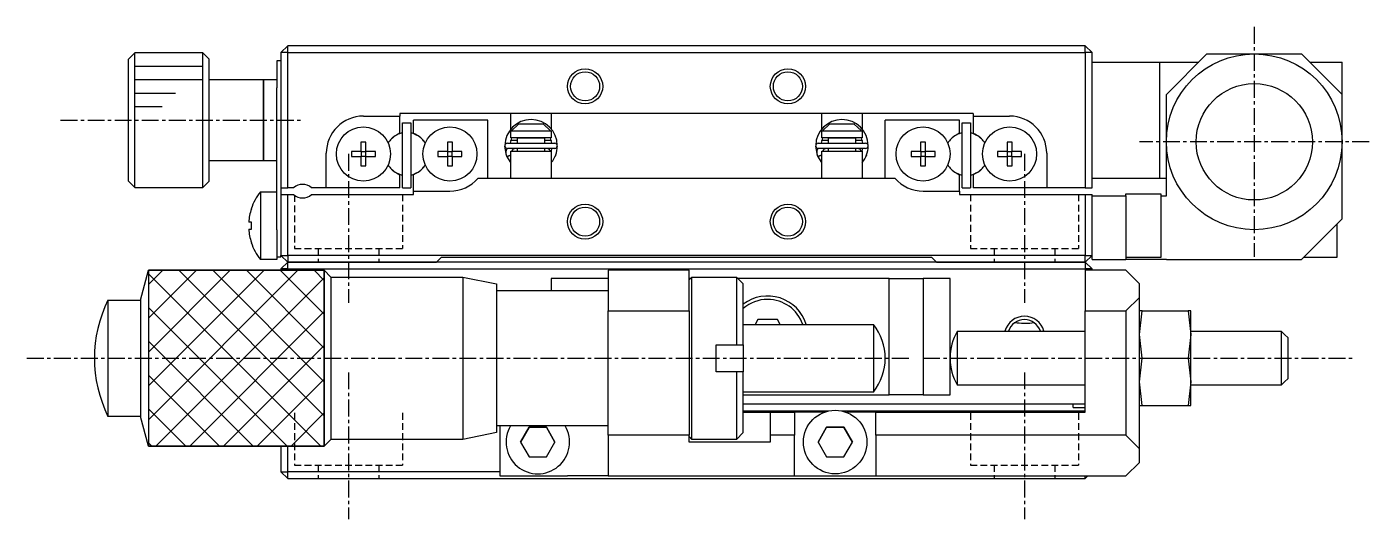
# Model space of a CAD drawing. Extents: x 10 to 383, y 10 to 321.
# Drawn here: x 212.9 to 312.2, y 47.9 to 84.3 of the extents above; entities that cross this region are included whole.
import ezdxf

# ---------------------------------------------------------------- set-up
doc = ezdxf.new("R2010")
doc.units = 0
doc.linetypes.add('CENTER', pattern=[2, 1.25, -0.25, 0.25, -0.25])
doc.linetypes.add('DASHED', pattern=[0.75, 0.5, -0.25])
doc.layers.get('0').update_dxf_attribs({"linetype": 'CONTINUOUS'})
doc.layers.add('CENTER', color=1, linetype='CENTER')

msp = doc.modelspace()

# ---------------------------------------------------------------- linework, layer by layer
at = {"color": 7, "linetype": 'CONTINUOUS'}
for p, q in [((231.724, 82.398), (232.224, 82.898)), ((232.224, 82.398), (232.224, 82.898)), ((291.224, 82.898), (232.224, 82.898)), ((291.224, 82.398), (291.224, 82.898)), ((291.724, 82.398), (291.224, 82.898)), ((220.924, 82.382), (220.424, 81.88)), ((220.424, 81.88), (220.424, 72.916)), ((221.424, 82.382), (220.924, 82.382)), ((220.924, 72.414), (220.924, 82.382)), ((221.424, 82.398), (221.424, 82.382)), ((221.424, 82.398), (225.924, 82.398)), ((225.924, 82.398), (225.924, 72.398)), ((225.924, 82.398), (226.424, 81.898)), ((226.424, 72.898), (226.424, 81.898)), ((231.724, 81.798), (231.424, 81.798)), ((231.424, 81.798), (231.424, 79.798)), ((232.224, 82.398), (231.724, 82.398)), ((231.724, 82.398), (231.724, 72.398)), ((232.224, 82.398), (291.224, 82.398)), ((232.224, 72.398), (232.224, 82.398)), ((291.224, 82.398), (291.224, 72.398)), ((291.724, 82.398), (291.224, 82.398)), ((291.724, 72.398), (291.724, 82.398)), ((291.724, 81.698), (296.724, 81.698)), ((296.724, 81.698), (296.724, 73.098)), ((296.724, 81.698), (299.624, 81.698)), ((297.224, 79.298), (300.224, 82.298)), ((300.224, 82.298), (303.724, 82.298)), ((303.724, 82.298), (307.224, 82.298)), ((307.224, 82.298), (310.224, 79.298)), ((307.824, 81.698), (310.224, 81.698)), ((310.224, 79.298), (310.224, 81.698)), ((226.424, 80.398), (230.424, 80.398)), ((230.424, 80.398), (230.424, 74.398)), ((230.424, 74.398), (230.424, 80.398)), ((230.424, 80.398), (231.424, 80.398)), ((231.424, 69.298), (231.424, 79.798)), ((297.224, 75.798), (297.224, 79.298)), ((310.224, 75.798), (310.224, 79.298)), ((237.824, 77.698), (240.524, 77.698)), ((240.524, 77.898), (240.524, 77.698)), ((282.924, 77.898), (240.524, 77.898)), ((240.524, 76.449), (240.524, 77.698)), ((248.724, 76.734), (248.724, 77.898)), ((251.724, 77.898), (251.724, 76.734)), ((271.724, 76.734), (271.724, 77.898)), ((274.724, 77.898), (274.724, 76.734)), ((282.924, 77.898), (282.924, 77.698)), ((282.924, 77.698), (285.624, 77.698)), ((282.924, 77.698), (282.924, 76.449)), ((240.724, 77.198), (241.324, 77.198)), ((240.724, 72.398), (240.724, 77.198)), ((241.324, 77.198), (241.324, 72.398)), ((247.024, 77.398), (241.524, 77.398)), ((241.524, 76.449), (241.524, 77.398)), ((247.024, 73.098), (247.024, 77.398)), ((248.724, 76.734), (248.724, 76.734)), ((248.724, 76.598), (248.775, 76.598)), ((248.724, 76.098), (248.724, 76.598)), ((249.304, 77.098), (248.775, 76.598)), ((248.775, 76.598), (251.666, 76.598)), ((251.137, 77.098), (249.304, 77.098)), ((251.666, 76.598), (251.137, 77.098)), ((251.145, 77.098), (251.137, 77.098)), ((251.666, 76.598), (251.724, 76.598)), ((251.724, 76.598), (251.724, 76.098)), ((271.724, 76.734), (271.724, 76.734)), ((271.724, 76.598), (271.775, 76.598)), ((271.724, 76.098), (271.724, 76.598)), ((272.304, 77.098), (271.775, 76.598)), ((271.775, 76.598), (274.666, 76.598)), ((274.137, 77.098), (272.304, 77.098)), ((274.666, 76.598), (274.137, 77.098)), ((274.145, 77.098), (274.137, 77.098)), ((274.666, 76.598), (274.724, 76.598)), ((274.724, 76.598), (274.724, 76.098)), ((281.924, 77.398), (276.424, 77.398)), ((276.424, 73.098), (276.424, 77.398)), ((281.924, 76.449), (281.924, 77.398)), ((282.124, 77.198), (282.724, 77.198)), ((282.124, 72.398), (282.124, 77.198)), ((282.724, 77.198), (282.724, 72.398)), ((238.004, 75.784), (237.644, 75.784)), ((237.644, 75.784), (237.644, 75.078)), ((238.004, 75.078), (238.004, 75.784)), ((240.524, 76.449), (240.264, 76.299)), ((241.524, 76.449), (241.785, 76.299)), ((244.404, 75.784), (244.044, 75.784)), ((244.044, 75.784), (244.044, 75.078)), ((244.404, 75.078), (244.404, 75.784)), ((248.417, 74.783), (248.281, 75.47)), ((248.474, 75.693), (251.974, 75.693)), ((248.789, 76.098), (248.681, 75.693)), ((251.724, 76.098), (248.724, 76.098)), ((248.724, 75.909), (248.724, 75.91)), ((248.724, 75.908), (248.724, 75.909)), ((248.724, 75.909), (248.724, 75.909)), ((248.724, 75.909), (248.724, 75.909)), ((248.724, 75.898), (248.724, 75.908)), ((249.224, 75.898), (248.724, 75.898)), ((249.224, 76.098), (248.725, 76.098)), ((249.224, 76.098), (251.224, 76.098)), ((251.224, 76.098), (249.224, 76.098)), ((249.224, 75.693), (249.224, 76.098)), ((251.724, 76.098), (251.224, 76.098)), ((251.224, 76.098), (251.224, 75.693)), ((251.724, 75.898), (251.224, 75.898)), ((251.768, 75.693), (251.66, 76.098)), ((251.724, 75.91), (251.724, 75.91)), ((251.724, 75.909), (251.724, 75.909)), ((251.724, 75.909), (251.724, 75.909)), ((251.724, 75.909), (251.724, 75.909)), ((251.724, 75.909), (251.724, 75.909)), ((251.724, 75.909), (251.724, 75.909)), ((251.724, 75.909), (251.724, 75.908)), ((251.724, 75.908), (251.724, 75.908)), ((251.724, 75.908), (251.724, 75.898)), ((271.417, 74.783), (271.281, 75.47)), ((271.474, 75.693), (274.974, 75.693)), ((271.789, 76.098), (271.681, 75.693)), ((274.724, 76.098), (271.724, 76.098)), ((271.724, 75.909), (271.724, 75.91)), ((271.724, 75.908), (271.724, 75.909)), ((271.724, 75.909), (271.724, 75.909)), ((271.724, 75.909), (271.724, 75.909)), ((271.724, 75.898), (271.724, 75.908)), ((272.224, 75.898), (271.724, 75.898)), ((272.224, 76.098), (271.725, 76.098)), ((274.224, 76.098), (272.224, 76.098)), ((272.224, 76.098), (274.224, 76.098)), ((272.224, 75.693), (272.224, 76.098)), ((274.724, 76.098), (274.224, 76.098)), ((274.224, 76.098), (274.224, 75.693)), ((274.724, 75.898), (274.224, 75.898)), ((274.768, 75.693), (274.66, 76.098)), ((274.724, 75.91), (274.724, 75.91)), ((274.724, 75.909), (274.724, 75.909)), ((274.724, 75.909), (274.724, 75.909)), ((274.724, 75.909), (274.724, 75.909)), ((274.724, 75.909), (274.724, 75.909)), ((274.724, 75.909), (274.724, 75.909)), ((274.724, 75.909), (274.724, 75.908)), ((274.724, 75.908), (274.724, 75.908)), ((274.724, 75.908), (274.724, 75.898)), ((279.404, 75.784), (279.044, 75.784)), ((279.044, 75.784), (279.044, 75.078)), ((279.404, 75.078), (279.404, 75.784)), ((281.924, 76.449), (281.664, 76.299)), ((282.924, 76.449), (283.185, 76.299)), ((285.804, 75.784), (285.444, 75.784)), ((285.444, 75.784), (285.444, 75.078)), ((285.804, 75.078), (285.804, 75.784)), ((297.224, 71.798), (297.224, 75.798)), ((310.224, 70.098), (310.224, 75.798)), ((235.074, 72.398), (235.074, 74.948)), ((236.938, 75.078), (236.938, 74.718)), ((237.644, 75.078), (236.938, 75.078)), ((236.938, 74.718), (237.644, 74.718)), ((237.655, 75.068), (237.644, 75.078)), ((237.655, 74.728), (237.644, 74.718)), ((237.644, 74.718), (237.644, 74.012)), ((237.994, 75.068), (237.655, 75.068)), ((237.655, 75.068), (237.655, 74.728)), ((237.655, 74.728), (237.994, 74.728)), ((237.994, 75.068), (238.004, 75.078)), ((237.994, 74.728), (237.994, 75.068)), ((237.994, 74.728), (238.004, 74.718)), ((238.711, 75.078), (238.004, 75.078)), ((238.004, 74.718), (238.711, 74.718)), ((238.004, 74.012), (238.004, 74.718)), ((238.711, 74.718), (238.711, 75.078)), ((243.338, 75.078), (243.338, 74.718)), ((244.044, 75.078), (243.338, 75.078)), ((243.338, 74.718), (244.044, 74.718)), ((244.055, 75.068), (244.044, 75.078)), ((244.055, 74.728), (244.044, 74.718)), ((244.044, 74.718), (244.044, 74.012)), ((244.055, 75.068), (244.055, 74.728)), ((244.394, 75.068), (244.055, 75.068)), ((244.055, 74.728), (244.394, 74.728)), ((244.394, 75.068), (244.404, 75.078)), ((244.394, 74.728), (244.394, 75.068)), ((244.394, 74.728), (244.404, 74.718)), ((245.111, 75.078), (244.404, 75.078)), ((244.404, 74.718), (245.111, 74.718)), ((244.404, 74.012), (244.404, 74.718)), ((245.111, 74.718), (245.111, 75.078)), ((248.381, 74.998), (248.382, 75.032)), ((248.382, 74.964), (248.381, 74.998)), ((248.382, 75.032), (248.384, 75.067)), ((248.385, 74.93), (248.382, 74.964)), ((248.384, 75.067), (248.388, 75.101)), ((248.389, 74.896), (248.385, 74.93)), ((248.388, 75.101), (248.394, 75.134)), ((248.395, 74.862), (248.389, 74.896)), ((248.394, 75.134), (248.401, 75.168)), ((248.403, 74.829), (248.395, 74.862)), ((248.401, 75.168), (248.41, 75.201)), ((248.413, 74.796), (248.403, 74.829)), ((248.41, 75.201), (248.421, 75.233)), ((248.424, 74.764), (248.413, 74.796)), ((248.421, 75.233), (248.433, 75.265)), ((248.436, 74.733), (248.424, 74.764)), ((248.433, 75.265), (248.447, 75.297)), ((248.436, 74.735), (248.436, 74.733)), ((248.436, 74.733), (248.438, 74.731)), ((248.724, 74.262), (248.437, 74.734)), ((248.438, 74.731), (248.441, 74.73)), ((248.441, 74.73), (248.445, 74.73)), ((248.441, 74.725), (248.442, 74.724)), ((248.442, 74.724), (248.725, 74.823)), ((248.445, 74.73), (248.45, 74.73)), ((248.447, 75.297), (248.451, 75.304)), ((248.45, 74.73), (248.456, 74.73)), ((248.456, 74.73), (248.463, 74.731)), ((248.463, 74.731), (248.471, 74.733)), ((248.471, 74.733), (248.48, 74.735)), ((251.974, 75.303), (248.474, 75.303)), ((248.48, 74.735), (248.49, 74.737)), ((248.49, 74.737), (248.5, 74.74)), ((248.5, 74.74), (248.512, 74.744)), ((248.512, 74.744), (248.524, 74.747)), ((248.524, 74.747), (248.536, 74.752)), ((248.536, 74.752), (248.549, 74.756)), ((248.549, 74.756), (248.563, 74.761)), ((248.563, 74.761), (248.576, 74.766)), ((248.576, 74.766), (248.59, 74.772)), ((248.59, 74.772), (248.605, 74.777)), ((248.605, 74.777), (248.619, 74.783)), ((248.619, 74.783), (248.633, 74.789)), ((248.633, 74.789), (248.647, 74.796)), ((248.647, 74.796), (248.661, 74.802)), ((248.661, 74.802), (248.675, 74.808)), ((248.675, 74.808), (248.688, 74.815)), ((248.688, 74.815), (248.701, 74.821)), ((248.701, 74.821), (248.713, 74.827)), ((248.713, 74.827), (248.724, 74.833)), ((248.724, 75.098), (251.724, 75.098)), ((248.724, 73.098), (248.724, 75.098)), ((248.788, 75.101), (248.787, 75.098)), ((248.793, 75.116), (248.788, 75.101)), ((248.799, 75.129), (248.793, 75.116)), ((248.806, 75.143), (248.799, 75.129)), ((248.814, 75.156), (248.806, 75.143)), ((248.822, 75.168), (248.814, 75.156)), ((248.83, 75.181), (248.822, 75.168)), ((248.84, 75.192), (248.83, 75.181)), ((248.85, 75.204), (248.84, 75.192)), ((248.86, 75.215), (248.85, 75.204)), ((248.871, 75.225), (248.86, 75.215)), ((248.882, 75.235), (248.871, 75.225)), ((248.894, 75.244), (248.882, 75.235)), ((248.907, 75.252), (248.894, 75.244)), ((248.919, 75.26), (248.907, 75.252)), ((248.932, 75.267), (248.919, 75.26)), ((248.946, 75.274), (248.932, 75.267)), ((248.96, 75.28), (248.946, 75.274)), ((248.974, 75.285), (248.96, 75.28)), ((248.988, 75.29), (248.974, 75.285)), ((249.002, 75.294), (248.988, 75.29)), ((249.017, 75.297), (249.002, 75.294)), ((249.032, 75.3), (249.017, 75.297)), ((249.047, 75.301), (249.032, 75.3)), ((249.062, 75.303), (249.047, 75.301)), ((249.076, 75.303), (249.062, 75.303)), ((249.224, 75.098), (249.224, 75.303)), ((251.224, 75.303), (251.224, 75.098)), ((251.38, 75.303), (251.373, 75.303)), ((251.395, 75.302), (251.38, 75.303)), ((251.41, 75.301), (251.395, 75.302)), ((251.425, 75.299), (251.41, 75.301)), ((251.439, 75.296), (251.425, 75.299)), ((251.454, 75.292), (251.439, 75.296)), ((251.468, 75.288), (251.454, 75.292)), ((251.482, 75.283), (251.468, 75.288)), ((251.496, 75.277), (251.482, 75.283)), ((251.51, 75.271), (251.496, 75.277)), ((251.523, 75.264), (251.51, 75.271)), ((251.536, 75.256), (251.523, 75.264)), ((251.549, 75.248), (251.536, 75.256)), ((251.561, 75.239), (251.549, 75.248)), ((251.573, 75.23), (251.561, 75.239)), ((251.584, 75.219), (251.573, 75.23)), ((251.595, 75.209), (251.584, 75.219)), ((251.605, 75.198), (251.595, 75.209)), ((251.614, 75.186), (251.605, 75.198)), ((251.623, 75.174), (251.614, 75.186)), ((251.632, 75.162), (251.623, 75.174)), ((251.64, 75.149), (251.632, 75.162)), ((251.647, 75.135), (251.64, 75.149)), ((251.653, 75.122), (251.647, 75.135)), ((251.659, 75.108), (251.653, 75.122)), ((251.662, 75.098), (251.659, 75.108)), ((251.724, 75.098), (251.724, 73.098)), ((251.725, 75.086), (251.728, 75.098)), ((251.728, 75.098), (251.768, 75.303)), ((252.012, 74.734), (252.004, 74.716)), ((252.013, 74.735), (252.012, 74.735)), ((252.028, 74.771), (252.013, 74.733)), ((252.013, 74.737), (252.013, 74.735)), ((252.013, 74.733), (252.013, 74.735)), ((252.013, 74.733), (252.013, 74.733)), ((252.029, 74.774), (252.028, 74.771)), ((252.031, 74.78), (252.029, 74.776)), ((252.029, 74.776), (252.029, 74.774)), ((252.032, 74.783), (252.031, 74.781)), ((252.031, 74.781), (252.031, 74.78)), ((252.033, 74.785), (252.032, 74.784)), ((252.032, 74.784), (252.032, 74.783)), ((252.034, 74.788), (252.033, 74.788)), ((252.033, 74.788), (252.033, 74.786)), ((252.033, 74.786), (252.033, 74.785)), ((252.035, 74.791), (252.034, 74.79)), ((252.034, 74.79), (252.034, 74.788)), ((252.035, 74.792), (252.035, 74.791)), ((271.381, 74.998), (271.382, 75.032)), ((271.382, 74.964), (271.381, 74.998)), ((271.382, 75.032), (271.384, 75.067)), ((271.385, 74.93), (271.382, 74.964)), ((271.384, 75.067), (271.388, 75.101)), ((271.389, 74.896), (271.385, 74.93)), ((271.388, 75.101), (271.394, 75.134)), ((271.395, 74.862), (271.389, 74.896)), ((271.394, 75.134), (271.401, 75.168)), ((271.403, 74.829), (271.395, 74.862)), ((271.401, 75.168), (271.41, 75.201)), ((271.413, 74.796), (271.403, 74.829)), ((271.41, 75.201), (271.421, 75.233)), ((271.424, 74.764), (271.413, 74.796)), ((271.421, 75.233), (271.433, 75.265)), ((271.436, 74.733), (271.424, 74.764)), ((271.433, 75.265), (271.447, 75.297)), ((271.436, 74.735), (271.436, 74.733)), ((271.436, 74.733), (271.438, 74.731)), ((271.724, 74.262), (271.437, 74.734)), ((271.438, 74.731), (271.441, 74.73)), ((271.441, 74.725), (271.725, 74.823)), ((271.441, 74.73), (271.445, 74.73)), ((271.45, 74.704), (271.441, 74.724)), ((271.445, 74.73), (271.45, 74.73)), ((271.447, 75.297), (271.451, 75.304)), ((271.45, 74.73), (271.456, 74.73)), ((271.456, 74.73), (271.463, 74.731)), ((271.463, 74.731), (271.471, 74.733)), ((271.471, 74.733), (271.48, 74.735)), ((274.974, 75.303), (271.474, 75.303)), ((271.48, 74.735), (271.49, 74.737)), ((271.49, 74.737), (271.5, 74.74)), ((271.5, 74.74), (271.512, 74.744)), ((271.512, 74.744), (271.524, 74.747)), ((271.524, 74.747), (271.536, 74.752)), ((271.536, 74.752), (271.549, 74.756)), ((271.549, 74.756), (271.563, 74.761)), ((271.563, 74.761), (271.576, 74.766)), ((271.576, 74.766), (271.59, 74.772)), ((271.59, 74.772), (271.605, 74.777)), ((271.605, 74.777), (271.619, 74.783)), ((271.619, 74.783), (271.633, 74.789)), ((271.633, 74.789), (271.647, 74.796)), ((271.647, 74.796), (271.661, 74.802)), ((271.661, 74.802), (271.675, 74.808)), ((271.675, 74.808), (271.688, 74.815)), ((271.688, 74.815), (271.701, 74.821)), ((271.701, 74.821), (271.713, 74.827)), ((271.713, 74.827), (271.724, 74.833)), ((271.724, 75.098), (274.724, 75.098)), ((271.724, 73.098), (271.724, 75.098)), ((271.788, 75.101), (271.787, 75.098)), ((271.793, 75.116), (271.788, 75.101)), ((271.799, 75.129), (271.793, 75.116)), ((271.806, 75.143), (271.799, 75.129)), ((271.814, 75.156), (271.806, 75.143)), ((271.822, 75.168), (271.814, 75.156)), ((271.83, 75.181), (271.822, 75.168)), ((271.84, 75.192), (271.83, 75.181)), ((271.85, 75.204), (271.84, 75.192)), ((271.86, 75.215), (271.85, 75.204)), ((271.871, 75.225), (271.86, 75.215)), ((271.882, 75.235), (271.871, 75.225)), ((271.894, 75.244), (271.882, 75.235)), ((271.907, 75.252), (271.894, 75.244)), ((271.919, 75.26), (271.907, 75.252)), ((271.932, 75.267), (271.919, 75.26)), ((271.946, 75.274), (271.932, 75.267)), ((271.96, 75.28), (271.946, 75.274)), ((271.974, 75.285), (271.96, 75.28)), ((271.988, 75.29), (271.974, 75.285)), ((272.002, 75.294), (271.988, 75.29)), ((272.017, 75.297), (272.002, 75.294)), ((272.032, 75.3), (272.017, 75.297)), ((272.047, 75.301), (272.032, 75.3)), ((272.062, 75.303), (272.047, 75.301)), ((272.076, 75.303), (272.062, 75.303)), ((272.224, 75.098), (272.224, 75.303)), ((274.224, 75.303), (274.224, 75.098)), ((274.38, 75.303), (274.373, 75.303)), ((274.395, 75.302), (274.38, 75.303)), ((274.41, 75.301), (274.395, 75.302)), ((274.425, 75.299), (274.41, 75.301)), ((274.439, 75.296), (274.425, 75.299)), ((274.454, 75.292), (274.439, 75.296)), ((274.468, 75.288), (274.454, 75.292)), ((274.482, 75.283), (274.468, 75.288)), ((274.496, 75.277), (274.482, 75.283)), ((274.51, 75.271), (274.496, 75.277)), ((274.523, 75.264), (274.51, 75.271)), ((274.536, 75.256), (274.523, 75.264)), ((274.549, 75.248), (274.536, 75.256)), ((274.561, 75.239), (274.549, 75.248)), ((274.573, 75.23), (274.561, 75.239)), ((274.584, 75.219), (274.573, 75.23)), ((274.595, 75.209), (274.584, 75.219)), ((274.605, 75.198), (274.595, 75.209)), ((274.614, 75.186), (274.605, 75.198)), ((274.623, 75.174), (274.614, 75.186)), ((274.632, 75.162), (274.623, 75.174)), ((274.64, 75.149), (274.632, 75.162)), ((274.647, 75.135), (274.64, 75.149)), ((274.653, 75.122), (274.647, 75.135)), ((274.659, 75.108), (274.653, 75.122)), ((274.662, 75.098), (274.659, 75.108)), ((274.724, 75.098), (274.724, 73.098)), ((274.725, 75.086), (274.728, 75.098)), ((274.728, 75.098), (274.768, 75.303)), ((275.012, 74.734), (274.998, 74.701)), ((275.013, 74.735), (275.012, 74.735)), ((275.028, 74.771), (275.013, 74.733)), ((275.013, 74.737), (275.013, 74.735)), ((275.013, 74.733), (275.013, 74.735)), ((275.013, 74.733), (275.013, 74.733)), ((275.029, 74.774), (275.028, 74.771)), ((275.031, 74.78), (275.029, 74.776)), ((275.029, 74.776), (275.029, 74.774)), ((275.032, 74.783), (275.031, 74.781)), ((275.031, 74.781), (275.031, 74.78)), ((275.033, 74.785), (275.032, 74.784)), ((275.032, 74.784), (275.032, 74.783)), ((275.034, 74.788), (275.033, 74.788)), ((275.033, 74.788), (275.033, 74.786)), ((275.033, 74.786), (275.033, 74.785)), ((275.035, 74.791), (275.034, 74.79)), ((275.034, 74.79), (275.034, 74.788)), ((275.035, 74.792), (275.035, 74.791)), ((278.338, 75.078), (278.338, 74.718)), ((279.044, 75.078), (278.338, 75.078)), ((278.338, 74.718), (279.044, 74.718)), ((279.055, 75.068), (279.044, 75.078)), ((279.055, 74.728), (279.044, 74.718)), ((279.044, 74.718), (279.044, 74.012)), ((279.394, 75.068), (279.055, 75.068)), ((279.055, 75.068), (279.055, 74.728)), ((279.055, 74.728), (279.394, 74.728)), ((279.394, 75.068), (279.404, 75.078)), ((279.394, 74.728), (279.394, 75.068)), ((279.394, 74.728), (279.404, 74.718)), ((280.111, 75.078), (279.404, 75.078)), ((279.404, 74.718), (280.111, 74.718)), ((279.404, 74.012), (279.404, 74.718)), ((280.111, 74.718), (280.111, 75.078)), ((284.738, 75.078), (284.738, 74.718)), ((285.444, 75.078), (284.738, 75.078)), ((284.738, 74.718), (285.444, 74.718)), ((285.455, 75.068), (285.444, 75.078)), ((285.455, 74.728), (285.444, 74.718)), ((285.444, 74.718), (285.444, 74.012)), ((285.794, 75.068), (285.455, 75.068)), ((285.455, 75.068), (285.455, 74.728)), ((285.455, 74.728), (285.794, 74.728)), ((285.794, 75.068), (285.804, 75.078)), ((285.794, 74.728), (285.794, 75.068)), ((285.794, 74.728), (285.804, 74.718)), ((286.511, 75.078), (285.804, 75.078)), ((285.804, 74.718), (286.511, 74.718)), ((285.804, 74.012), (285.804, 74.718)), ((286.511, 74.718), (286.511, 75.078)), ((288.374, 74.948), (288.374, 72.398)), ((230.424, 74.398), (226.424, 74.398)), ((231.424, 74.398), (230.424, 74.398)), ((237.644, 74.012), (238.004, 74.012)), ((240.264, 73.497), (240.524, 73.347)), ((241.785, 73.497), (241.524, 73.347)), ((244.044, 74.012), (244.404, 74.012)), ((279.044, 74.012), (279.404, 74.012)), ((281.664, 73.497), (281.924, 73.347)), ((283.185, 73.497), (282.924, 73.347)), ((285.444, 74.012), (285.804, 74.012)), ((220.424, 72.916), (220.924, 72.414)), ((226.424, 72.898), (225.924, 72.398)), ((240.524, 72.398), (240.524, 73.347)), ((241.524, 72.148), (241.524, 73.347)), ((246.304, 73.098), (249.149, 73.098)), ((249.149, 73.098), (251.299, 73.098)), ((251.299, 73.098), (272.149, 73.098)), ((272.149, 73.098), (274.299, 73.098)), ((274.299, 73.098), (277.145, 73.098)), ((281.924, 72.148), (281.924, 73.347)), ((282.924, 73.347), (282.924, 72.398)), ((291.724, 73.098), (296.724, 73.098)), ((296.724, 73.098), (297.224, 73.098)), ((220.924, 72.414), (221.424, 72.414)), ((221.424, 72.414), (221.424, 72.398)), ((225.924, 72.398), (221.424, 72.398)), ((230.202, 72.098), (230.202, 67.098)), ((230.202, 72.098), (231.424, 72.098)), ((231.724, 72.398), (231.724, 71.898)), ((231.724, 72.398), (232.224, 72.398)), ((231.724, 71.898), (231.724, 67.398)), ((231.724, 71.898), (232.224, 71.898)), ((232.663, 72.398), (232.224, 72.398)), ((232.224, 67.398), (232.224, 71.898)), ((232.224, 71.898), (232.663, 71.898)), ((235.074, 72.398), (233.986, 72.398)), ((233.986, 71.898), (241.524, 71.898)), ((240.524, 72.398), (235.074, 72.398)), ((240.724, 72.398), (241.324, 72.398)), ((241.524, 72.148), (244.224, 72.148)), ((241.524, 71.898), (241.524, 72.148)), ((279.224, 72.148), (281.924, 72.148)), ((281.924, 72.148), (281.924, 71.898)), ((281.924, 71.898), (291.224, 71.898)), ((282.124, 72.398), (282.724, 72.398)), ((288.374, 72.398), (282.924, 72.398)), ((291.224, 72.398), (288.374, 72.398)), ((291.224, 72.398), (291.724, 72.398)), ((291.224, 71.898), (291.224, 67.398)), ((291.224, 71.898), (291.724, 71.898)), ((291.724, 67.398), (291.724, 71.898)), ((291.724, 71.798), (294.224, 71.798)), ((294.224, 71.798), (294.224, 71.948)), ((294.224, 71.948), (296.824, 71.948)), ((294.224, 71.798), (294.224, 67.098)), ((296.824, 71.948), (296.824, 67.248)), ((296.824, 71.798), (297.224, 71.798)), ((229.533, 70.846), (229.525, 70.85)), ((229.533, 69.858), (229.341, 69.858)), ((229.533, 69.338), (229.533, 69.858)), ((310.224, 70.098), (307.224, 67.098)), ((309.824, 69.698), (309.824, 67.248)), ((229.341, 69.338), (229.533, 69.338)), ((231.424, 69.298), (231.424, 67.298)), ((229.525, 68.346), (229.533, 68.35)), ((231.424, 67.098), (230.202, 67.098)), ((231.424, 67.298), (231.424, 67.098)), ((231.424, 67.298), (231.724, 67.298)), ((231.724, 67.298), (231.724, 67.398)), ((231.724, 67.398), (232.224, 67.398)), ((231.724, 67.398), (232.224, 66.898)), ((231.724, 66.398), (232.224, 66.898)), ((291.224, 67.398), (232.224, 67.398)), ((232.224, 67.398), (232.224, 66.898)), ((291.224, 66.898), (232.224, 66.898)), ((232.224, 66.398), (232.224, 66.898)), ((232.224, 66.898), (243.224, 66.898)), ((243.574, 67.248), (243.224, 66.898)), ((279.874, 67.248), (243.574, 67.248)), ((280.224, 66.898), (279.874, 67.248)), ((280.224, 66.898), (291.224, 66.898)), ((291.224, 66.898), (291.224, 67.398)), ((291.224, 67.398), (291.724, 67.398)), ((291.224, 66.898), (291.724, 67.398)), ((291.224, 66.898), (291.224, 66.398)), ((291.224, 66.898), (291.724, 66.398)), ((291.724, 67.098), (291.724, 67.398)), ((291.724, 67.098), (294.224, 67.098)), ((296.824, 67.248), (294.224, 67.248)), ((297.224, 67.098), (294.224, 67.098)), ((297.224, 67.098), (307.224, 67.098)), ((309.824, 67.248), (307.374, 67.248)), ((221.335, 64.098), (221.924, 66.298)), ((234.924, 66.298), (221.924, 66.298)), ((221.924, 66.298), (221.924, 53.298)), ((232.224, 66.398), (231.724, 66.398)), ((231.724, 66.398), (231.724, 66.298)), ((232.224, 66.298), (232.224, 66.398)), ((232.224, 66.398), (291.224, 66.398)), ((234.924, 66.298), (235.424, 65.798)), ((234.924, 53.298), (234.924, 66.298)), ((235.424, 65.798), (235.424, 53.798)), ((235.424, 65.798), (245.174, 65.798)), ((245.174, 65.798), (245.174, 53.798)), ((245.174, 65.798), (247.674, 65.298)), ((251.724, 65.698), (251.724, 64.798)), ((255.924, 65.698), (251.724, 65.698)), ((261.924, 66.298), (255.924, 66.298)), ((255.924, 66.298), (255.924, 63.298)), ((261.924, 63.298), (261.924, 66.298)), ((261.924, 65.598), (262.124, 65.798)), ((262.024, 65.698), (261.924, 65.698)), ((262.124, 59.798), (262.124, 65.798)), ((262.124, 65.798), (265.424, 65.798)), ((265.424, 65.798), (265.424, 60.798)), ((265.424, 65.798), (265.924, 65.298)), ((276.724, 65.698), (265.524, 65.698)), ((276.724, 65.698), (279.224, 65.698)), ((276.724, 57.098), (276.724, 65.698)), ((279.224, 65.698), (279.224, 57.098)), ((281.224, 65.698), (279.224, 65.698)), ((281.224, 57.098), (281.224, 65.698)), ((291.224, 66.398), (291.224, 66.298)), ((291.724, 66.398), (291.224, 66.398)), ((294.224, 66.298), (291.224, 66.298)), ((291.224, 66.298), (291.224, 63.298)), ((291.724, 66.298), (291.724, 66.398)), ((295.224, 65.298), (294.224, 66.298)), ((247.674, 65.298), (247.674, 54.298)), ((247.674, 64.798), (255.924, 64.798)), ((265.924, 60.798), (265.924, 65.298)), ((295.224, 64.298), (295.224, 65.298)), ((218.924, 64.098), (218.924, 55.498)), ((218.924, 64.098), (221.335, 64.098)), ((221.335, 64.098), (221.335, 55.498)), ((294.224, 63.298), (295.224, 64.298)), ((295.224, 63.298), (295.224, 64.298)), ((255.924, 63.298), (261.924, 63.298)), ((255.924, 54.098), (255.924, 63.298)), ((261.924, 63.298), (261.924, 54.098)), ((267.003, 62.648), (266.801, 62.298)), ((268.446, 62.648), (267.003, 62.648)), ((268.648, 62.298), (268.446, 62.648)), ((291.224, 63.298), (294.224, 63.298)), ((291.224, 55.798), (291.224, 63.298)), ((294.224, 63.298), (294.224, 54.098)), ((295.224, 61.548), (295.422, 63.298)), ((295.422, 63.298), (295.224, 63.298)), ((295.224, 61.798), (295.224, 63.298)), ((295.422, 63.298), (298.827, 63.298)), ((298.827, 63.298), (299.024, 61.548)), ((299.024, 63.298), (298.827, 63.298)), ((299.024, 61.548), (299.024, 63.298)), ((265.924, 62.298), (275.547, 62.298)), ((275.547, 62.298), (275.547, 57.298)), ((281.76, 57.798), (281.76, 61.798)), ((281.76, 57.798), (281.76, 61.798)), ((281.76, 61.798), (291.224, 61.798)), ((287.27, 62.411), (287.412, 62.442)), ((295.224, 57.798), (295.224, 61.798)), ((299.025, 61.798), (305.724, 61.798)), ((305.724, 61.798), (305.724, 57.798)), ((305.724, 61.798), (305.974, 61.548)), ((263.924, 60.798), (265.424, 60.798)), ((263.924, 58.798), (263.924, 60.798)), ((265.424, 60.798), (265.924, 60.798)), ((265.924, 60.798), (265.924, 58.798)), ((295.422, 59.798), (295.224, 61.548)), ((299.024, 61.548), (298.827, 59.798)), ((299.024, 58.048), (299.024, 61.548)), ((305.974, 61.548), (306.224, 61.298)), ((306.224, 58.298), (306.224, 61.298)), ((262.124, 53.798), (262.124, 59.798)), ((295.224, 58.048), (295.422, 59.798)), ((295.422, 59.798), (298.827, 59.798)), ((298.827, 59.798), (299.024, 58.048)), ((265.424, 58.798), (263.924, 58.798)), ((265.424, 58.798), (265.424, 53.798)), ((265.924, 58.798), (265.424, 58.798)), ((265.924, 54.298), (265.924, 58.798)), ((291.224, 57.798), (281.76, 57.798)), ((295.422, 56.298), (295.224, 58.048)), ((295.224, 53.098), (295.224, 57.798)), ((299.024, 58.048), (298.827, 56.298)), ((299.024, 56.298), (299.024, 58.048)), ((305.724, 57.798), (299.025, 57.798)), ((305.974, 58.048), (305.724, 57.798)), ((306.224, 58.298), (305.974, 58.048)), ((275.547, 57.298), (265.924, 57.298)), ((265.924, 57.098), (276.724, 57.098)), ((279.224, 57.098), (276.724, 57.098)), ((279.224, 57.098), (281.224, 57.098)), ((291.224, 56.398), (265.924, 56.398)), ((265.924, 55.898), (272.242, 55.898)), ((265.924, 55.798), (267.924, 55.798)), ((267.924, 55.798), (267.924, 54.098)), ((267.924, 55.798), (269.724, 55.798)), ((269.724, 55.798), (269.724, 54.098)), ((271.898, 55.798), (269.724, 55.798)), ((273.207, 55.898), (291.224, 55.898)), ((275.724, 55.798), (273.551, 55.798)), ((275.724, 54.098), (275.724, 55.798)), ((275.724, 55.798), (291.224, 55.798)), ((290.324, 56.148), (290.324, 56.398)), ((290.324, 56.148), (291.224, 56.148)), ((295.224, 56.298), (295.422, 56.298)), ((295.422, 56.298), (298.827, 56.298)), ((298.827, 56.298), (299.024, 56.298)), ((221.335, 55.498), (218.924, 55.498)), ((221.924, 53.298), (221.335, 55.498)), ((255.924, 54.798), (247.674, 54.798)), ((247.924, 54.798), (247.924, 51.098)), ((250.089, 54.698), (249.454, 53.598)), ((249.454, 53.598), (250.089, 54.698)), ((251.36, 54.698), (250.089, 54.698)), ((250.089, 54.698), (251.36, 54.698)), ((251.995, 53.598), (251.36, 54.698)), ((251.36, 54.698), (251.995, 53.598)), ((272.089, 54.698), (271.454, 53.598)), ((271.454, 53.598), (272.089, 54.698)), ((273.36, 54.698), (272.089, 54.698)), ((272.089, 54.698), (273.36, 54.698)), ((273.995, 53.598), (273.36, 54.698)), ((273.36, 54.698), (273.995, 53.598)), ((235.424, 53.798), (234.924, 53.298)), ((245.174, 53.798), (235.424, 53.798)), ((247.674, 54.298), (245.174, 53.798)), ((261.924, 54.098), (255.924, 54.098)), ((255.924, 54.098), (255.924, 51.098)), ((261.924, 53.598), (261.924, 54.098)), ((262.124, 53.798), (261.924, 53.998)), ((265.424, 53.798), (262.124, 53.798)), ((265.924, 54.298), (265.424, 53.798)), ((269.724, 54.098), (267.924, 54.098)), ((267.924, 54.098), (267.924, 53.598)), ((269.724, 51.098), (269.724, 54.098)), ((294.224, 54.098), (275.724, 54.098)), ((275.724, 54.098), (275.724, 51.098)), ((295.224, 53.098), (294.224, 54.098)), ((221.924, 53.298), (234.924, 53.298)), ((231.724, 53.298), (231.724, 51.398)), ((232.224, 51.398), (232.224, 53.298)), ((249.454, 53.598), (250.089, 52.498)), ((251.36, 52.498), (251.995, 53.598)), ((267.924, 53.598), (261.924, 53.598)), ((271.454, 53.598), (272.089, 52.498)), ((273.36, 52.498), (273.995, 53.598)), ((295.224, 52.098), (295.224, 53.098)), ((250.089, 52.498), (251.36, 52.498)), ((272.089, 52.498), (273.36, 52.498)), ((294.224, 51.098), (295.224, 52.098)), ((231.724, 51.398), (232.224, 51.398)), ((232.224, 50.898), (231.724, 51.398)), ((232.224, 50.898), (232.224, 51.398)), ((247.924, 51.398), (232.224, 51.398)), ((232.224, 50.898), (291.224, 50.898)), ((247.924, 51.098), (252.924, 51.098)), ((255.924, 51.098), (252.924, 51.098)), ((255.924, 51.098), (269.724, 51.098)), ((269.724, 51.098), (275.724, 51.098)), ((275.724, 51.098), (294.224, 51.098)), ((291.224, 50.898), (291.224, 51.098)), ((291.224, 50.898), (291.424, 51.098))]:
    msp.add_line(p, q, dxfattribs=at)
at = {"color": 3, "linetype": 'CONTINUOUS'}
for p, q in [((220.924, 81.398), (225.924, 81.398)), ((220.924, 80.398), (225.924, 80.398)), ((220.924, 79.398), (223.924, 79.398)), ((220.924, 78.398), (222.924, 78.398)), ((221.924, 66.298), (221.924, 53.298)), ((221.924, 66.298), (234.924, 66.298)), ((232.974, 66.298), (221.924, 55.248)), ((230.474, 66.298), (221.924, 57.748)), ((227.974, 66.298), (221.924, 60.248)), ((225.474, 66.298), (221.924, 62.748)), ((222.974, 66.298), (221.924, 65.248)), ((234.674, 53.298), (221.924, 66.048)), ((234.924, 65.748), (222.474, 53.298)), ((234.924, 55.548), (224.174, 66.298)), ((234.924, 58.048), (226.674, 66.298)), ((234.924, 60.548), (229.174, 66.298)), ((234.924, 63.048), (231.674, 66.298)), ((234.924, 65.548), (234.174, 66.298)), ((234.924, 66.298), (234.924, 53.298)), ((232.174, 53.298), (221.924, 63.548)), ((234.924, 63.248), (224.974, 53.298)), ((229.674, 53.298), (221.924, 61.048)), ((234.924, 60.748), (227.474, 53.298)), ((227.174, 53.298), (221.924, 58.548)), ((234.924, 58.248), (229.974, 53.298)), ((224.674, 53.298), (221.924, 56.048)), ((234.924, 55.748), (232.474, 53.298)), ((222.174, 53.298), (221.924, 53.548)), ((234.924, 53.298), (221.924, 53.298))]:
    msp.add_line(p, q, dxfattribs=at)
at = {"color": 3, "linetype": 'DASHED'}
for p, q in [((232.724, 71.848), (232.724, 67.898)), ((240.724, 71.898), (240.724, 67.898)), ((282.724, 71.898), (282.724, 67.898)), ((290.724, 71.898), (290.724, 67.898)), ((232.724, 67.898), (240.724, 67.898)), ((234.474, 67.898), (234.474, 66.898)), ((238.974, 67.898), (238.974, 66.898)), ((282.724, 67.898), (290.724, 67.898)), ((284.474, 67.898), (284.474, 66.898)), ((288.974, 67.898), (288.974, 66.898)), ((232.724, 55.748), (232.724, 51.898)), ((240.724, 55.748), (240.724, 51.898)), ((282.724, 55.748), (282.724, 51.898)), ((290.724, 55.748), (290.724, 51.898)), ((232.724, 51.898), (240.724, 51.898)), ((234.474, 51.898), (234.474, 50.898)), ((238.974, 51.898), (238.974, 50.898)), ((282.724, 51.898), (290.724, 51.898)), ((284.474, 51.898), (284.474, 50.898)), ((288.974, 51.898), (288.974, 50.898))]:
    msp.add_line(p, q, dxfattribs=at)
at = {"color": 7, "linetype": 'CONTINUOUS'}
for centre, radius in [((303.724, 75.798), 6.5), ((254.224, 79.898), 1.075), ((269.224, 79.898), 1.075), ((303.724, 75.798), 4.3), ((237.824, 74.898), 2), ((244.224, 74.898), 2), ((279.224, 74.898), 2), ((285.624, 74.898), 2), ((254.224, 69.898), 1.075), ((269.224, 69.898), 1.075), ((272.724, 53.598), 2.35)]:
    msp.add_circle(centre, radius, dxfattribs=at)
at = {"color": 3, "linetype": 'CONTINUOUS'}
for centre in [(254.224, 79.898), (269.224, 79.898), (254.224, 69.898), (269.224, 69.898)]:
    msp.add_circle(centre, 1.3, dxfattribs=at)
at = {"color": 7, "linetype": 'CONTINUOUS'}
for centre, radius, start, end in [((237.824, 74.948), 2.75, 90, 180), ((285.624, 74.948), 2.75, 0, 90), ((250.224, 75.498), 1.944, 0.74201, 179.32769), ((273.224, 75.498), 1.944, 0.74201, 179.32769), ((241.139, 74.783), 1.75, 135, 148.11847), ((241.024, 74.898), 1.587, 134.99975, 149.56682), ((241.024, 74.898), 1.587, 100.89309, 134.99975), ((241.139, 74.783), 1.75, 120, 135), ((241.024, 74.898), 1.587, 44.99975, 79.10698), ((240.91, 74.783), 1.75, 45, 60), ((240.91, 74.783), 1.75, 31.88153, 45), ((241.024, 74.898), 1.587, 30.43326, 44.99975), ((248.474, 75.498), 0.195, 90, 270), ((250.219, 75.5), 1.949, 320.57088, 359.22557), ((251.974, 75.498), 0.195, 270, 90), ((271.474, 75.498), 0.195, 90, 270), ((273.219, 75.5), 1.949, 320.57088, 359.22557), ((274.974, 75.498), 0.195, 270, 90), ((282.539, 74.783), 1.75, 135, 148.11847), ((282.424, 74.898), 1.587, 134.99975, 149.56682), ((282.424, 74.898), 1.587, 100.89309, 134.99975), ((282.539, 74.783), 1.75, 120, 135), ((282.424, 74.898), 1.587, 44.99975, 79.10698), ((282.31, 74.783), 1.75, 45, 60), ((282.31, 74.783), 1.75, 31.88153, 45), ((282.424, 74.898), 1.587, 30.43326, 44.99975), ((241.139, 75.013), 1.75, 211.88153, 225), ((241.024, 74.898), 1.587, 210.43318, 225.00025), ((241.139, 75.013), 1.75, 225, 240), ((241.024, 74.898), 1.587, 225.00025, 259.10691), ((241.024, 74.898), 1.587, 280.89302, 315.00025), ((240.91, 75.013), 1.75, 300, 315), ((241.024, 74.898), 1.587, 315.00025, 329.56674), ((240.91, 75.013), 1.75, 315, 328.11847), ((282.539, 75.013), 1.75, 211.88153, 225), ((282.424, 74.898), 1.587, 210.43318, 225.00025), ((282.539, 75.013), 1.75, 225, 240), ((282.424, 74.898), 1.587, 225.00025, 259.10691), ((282.424, 74.898), 1.587, 280.89302, 315.00025), ((282.31, 75.013), 1.75, 300, 315), ((282.424, 74.898), 1.587, 315.00025, 329.56674), ((282.31, 75.013), 1.75, 315, 328.11847), ((233.324, 71.648), 1, 48.59038, 131.40962), ((244.224, 74.898), 2.75, 270, 319.11481), ((279.224, 74.898), 2.75, 220.88519, 270), ((233.324, 69.598), 4, 141.31781, 161.76025), ((233.324, 72.648), 1, 228.59038, 311.40962), ((233.324, 69.598), 3.992, 161.77679, 176.26524), ((233.324, 69.598), 3.992, 183.73476, 198.22321), ((233.324, 69.598), 4, 198.23975, 218.68219), ((227.669, 59.798), 9.745, 153.81621, 206.18379), ((267.724, 61.398), 3, 17.45752, 126.8699), ((267.724, 61.398), 2.75, 90, 130.88519), ((267.724, 61.398), 2.75, 19.10324, 90), ((286.724, 61.398), 1.25, 18.66293, 161.33707), ((272.424, 59.798), 4, 321.31781, 38.68219), ((285.224, 59.798), 4, 150, 180), ((286.778, 67.441), 5.053, 261.56693, 275.57889), ((285.224, 59.798), 4, 180, 210), ((250.724, 53.598), 2.35, 149.29364, 30.70636)]:
    msp.add_arc(centre, radius, start, end, dxfattribs=at)
at = {"color": 3, "linetype": 'CONTINUOUS'}
for start, end in [(90, 164.53399), (15.46601, 90)]:
    msp.add_arc((286.724, 61.398), 1.5, start, end, dxfattribs=at)
at = {"layer": 'CENTER', "color": 1, "linetype": 'CENTER'}
for p, q in [((303.724, 84.298), (303.724, 67.298)), ((215.424, 77.398), (233.424, 77.398)), ((312.224, 75.798), (295.224, 75.798)), ((236.724, 74.898), (236.724, 63.898)), ((286.724, 74.898), (286.724, 63.898)), ((212.924, 59.798), (278.424, 59.798)), ((279.224, 59.798), (311.224, 59.798)), ((236.724, 58.748), (236.724, 47.898)), ((286.724, 58.748), (286.724, 47.898))]:
    msp.add_line(p, q, dxfattribs=at)

doc.saveas('drawing.dxf')
